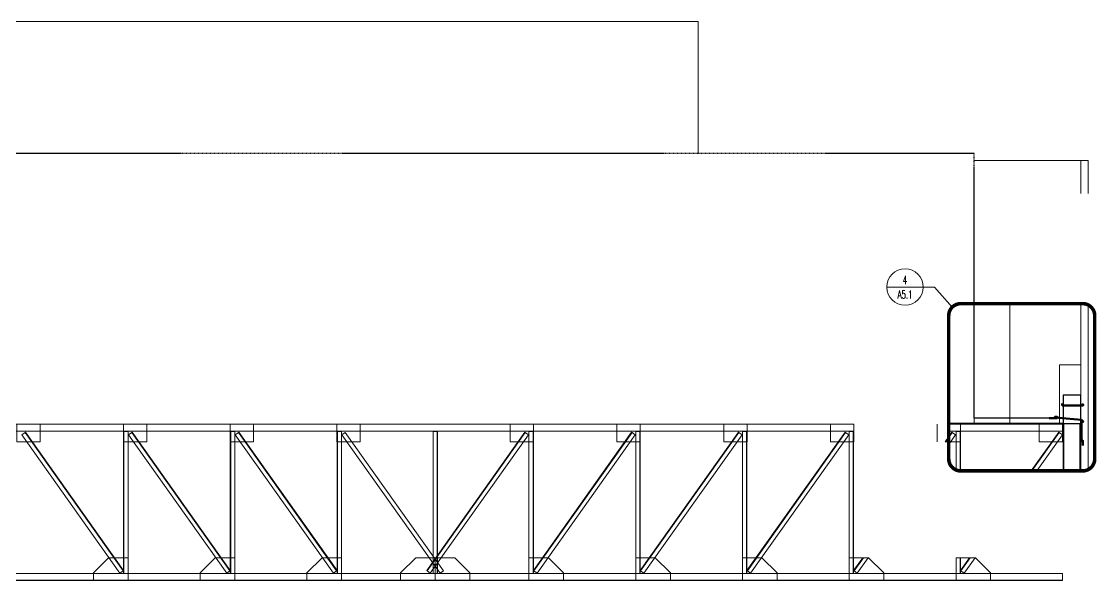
# Model space of a CAD drawing. Header units: inches. Extents: x -33163 to 19162, y -8858 to 30669.
# Drawn here: x -27923 to -27319, y -358 to -44 of the extents above; entities that cross this region are included whole.
import ezdxf
from ezdxf.enums import TextEntityAlignment as Align

# ---------------------------------------------------------------- set-up
doc = ezdxf.new("R2010")
doc.units = ezdxf.units.IN
doc.linetypes.add('DASHED', pattern=[0.75, 0.5, -0.25])
doc.linetypes.add('HIDDEN2', pattern=[0.1875, 0.125, -0.0625])
doc.layers.get('0').update_dxf_attribs({"color": 9, "lineweight": 0})
for name, color, linetype, lineweight in [('A-ANNO-SYMB-48', 12, 'Continuous', 9), ('A-ROOF-BELOW', 251, 'Continuous', 5), ('A-ROOF-EXIST', 7, 'Continuous', 30)]:
    doc.layers.add(name, color=color, linetype=linetype, lineweight=lineweight)
doc.layers.add('BASE-COPPER', color=11, linetype='Continuous')
doc.layers.add('TRUSS_Geometry', color=12, linetype='Continuous')
doc.styles.add('ROMANS', font='romans.shx', dxfattribs={"width": 1.1})

# ---------------------------------------------------------------- blocks, each defined once
blk = doc.blocks.new('DETL_TAG')
at = {"color": 0, "linetype": 'ByBlock'}
blk.add_line((20.4, 0), (-20.4, 0), dxfattribs=at)
blk.add_circle((0, 0), 20.4, dxfattribs=at)
at = {"color": 0, "linetype": 'ByBlock', "style": 'ROMANS', "width": 0.625}
for tag, p in [('NUMBER', (0, 7.9)), ('SHEET', (0, -8.5)), ('NOTE', (0, -28.8)), ('NOTE', (0, -41))]:
    blk.add_attdef(tag, text='', height=9, dxfattribs=at).set_placement(p, align=Align.MIDDLE)
blk = doc.blocks.new('block 485')
at = {"layer": 'BASE-COPPER', "color": 20, "lineweight": 60}
blk.add_open_spline([(-963.5, 313.3), (-963.5, 313.3), (-973.6, 313.3), (-973.6, 313.3), (-975.5, 313.3), (-977, 311.8), (-977, 310), (-977, 308.1), (-975.5, 306.6), (-973.6, 306.6), (-973.6, 306.6), (-920.1, 306.6), (-920.1, 306.6)], degree=3, knots=[0, 0, 0, 0, 1, 1, 1, 2, 2, 2, 3, 3, 3, 4, 4, 4, 4], dxfattribs=at)

msp = doc.modelspace()

# ---------------------------------------------------------------- linework, layer by layer
at = {"layer": 'A-ANNO-SYMB-48'}
msp.add_lwpolyline([(-27416.36128, -192.92305), (-27410.05229, -192.92305), (-27399.99863, -204.22645)], dxfattribs=at)
at = {"layer": 'A-ANNO-SYMB-48', "linetype": 'HIDDEN2', "const_width": 2, "flags": 128}
msp.add_lwpolyline([(-27326.69184, -202.24064), (-27395.20444, -202.24064, 0.414213562), (-27401.98444, -209.02064), (-27401.98444, -289.49281, 0.414213562), (-27395.20444, -296.27281), (-27326.69184, -296.27281, 0.414213562), (-27319.91184, -289.49281), (-27319.91184, -209.02064, 0.414213562)], format="xyb", close=True, dxfattribs=at)
at = {"layer": 'A-ROOF-BELOW', "color": 40, "linetype": 'Continuous', "lineweight": 0}
for p, q in [((-29101.93245, -43.67759), (-27542.86149, -43.67759)), ((-27542.86149, -43.67759), (-27542.86149, -117.77168)), ((-27387.71274, -121.77168), (-27323.57461, -121.77168)), ((-27327.71274, -121.77168), (-27327.71274, -140.30016)), ((-27323.57461, -121.77168), (-27323.57461, -140.30016)), ((-27367.57461, -202.24064), (-27367.57461, -269.63982)), ((-27327.71274, -202.24064), (-27327.71274, -236.67984)), ((-27323.57461, -202.99973), (-27323.57461, -295.51372))]:
    msp.add_line(p, q, dxfattribs=at)
at = {"layer": 'A-ROOF-BELOW', "linetype": 'Continuous', "lineweight": 0}
msp.add_lwpolyline([(-27327.71274, -296.27281), (-27327.71274, -236.67984), (-27339.71274, -236.67984), (-27339.71274, -269.63982), (-27387.71274, -269.63982), (-27387.71274, -202.24064)], dxfattribs=at)
at = {"layer": 'A-ROOF-EXIST', "linetype": 'DASHED'}
for points in [[(-27339.71274, -266.63982), (-27387.71274, -266.63982), (-27387.71274, -117.77168), (-27985.21559, -117.77168), (-27985.21559, -270.0665), (-27988.04235, -270.0665)], [(-27339.71274, -266.63982), (-27387.71274, -266.63982), (-27387.71274, -202.24064)]]:
    msp.add_lwpolyline(points, dxfattribs=at)
at = {"layer": 'BASE-COPPER', "color": 20, "lineweight": 60}
for points, knots in [([(-27338.21796, -258.35209), (-27338.21796, -258.35209), (-27338.21796, -259.34575), (-27338.21796, -259.34575), (-27338.21796, -259.39304), (-27338.17962, -259.43137), (-27338.13233, -259.43137), (-27338.13233, -259.43137), (-27326.5887, -259.43137), (-27326.5887, -259.43137), (-27326.42734, -259.43137), (-27326.29653, -259.30056), (-27326.29653, -259.1392), (-27326.29653, -258.97784), (-27326.42734, -258.84703), (-27326.5887, -258.84703), (-27326.5887, -258.84703), (-27327.08349, -258.84703), (-27327.08349, -258.84703)], [0, 0, 0, 0, 1, 1, 1, 2, 2, 2, 3, 3, 3, 4, 4, 4, 5, 5, 5, 6, 6, 6, 6]), ([(-27327.24192, -268.3713), (-27327.24192, -268.3713), (-27326.8771, -268.73674), (-27326.8771, -268.73674), (-27326.78287, -268.83112), (-27326.6324, -268.83857), (-27326.52932, -268.75396), (-27326.41871, -268.66316), (-27326.40264, -268.49989), (-27326.49344, -268.38927), (-27326.74764, -268.07959), (-27327.04673, -267.80968), (-27327.38079, -267.5885), (-27327.38079, -267.5885), (-27340.26417, -266.4032), (-27340.26417, -266.4032), (-27340.26417, -266.4032), (-27341.09974, -265.88001), (-27341.09974, -265.88001), (-27341.09974, -265.88001), (-27342.21305, -265.88001), (-27342.21305, -265.88001), (-27342.35753, -265.88001), (-27342.47465, -265.99713), (-27342.47465, -266.1416), (-27342.47465, -266.28608), (-27342.35753, -266.4032), (-27342.21305, -266.4032), (-27342.21305, -266.4032), (-27341.17036, -266.4032), (-27341.17036, -266.4032)], [0, 0, 0, 0, 1, 1, 1, 2, 2, 2, 3, 3, 3, 4, 4, 4, 5, 5, 5, 6, 6, 6, 7, 7, 7, 8, 8, 8, 9, 9, 9, 10, 10, 10, 10]), ([(-27326.70763, -279.49423), (-27326.70763, -279.49423), (-27327.30694, -279.49423), (-27327.30694, -279.49423), (-27327.35423, -279.49423), (-27327.39256, -279.4559), (-27327.39256, -279.40861), (-27327.39256, -279.40861), (-27327.40904, -267.99001), (-27327.40904, -267.99001), (-27327.40904, -267.96636), (-27327.38987, -267.94719), (-27327.36622, -267.94719), (-27327.35522, -267.94719), (-27327.34465, -267.95143), (-27327.33668, -267.95902), (-27327.33668, -267.95902), (-27326.7241, -268.54304), (-27326.7241, -268.54304)], [0, 0, 0, 0, 1, 1, 1, 2, 2, 2, 3, 3, 3, 4, 4, 4, 5, 5, 5, 6, 6, 6, 6]), ([(-27327.19579, -279.21163), (-27327.19579, -279.21163), (-27326.6003, -279.21163), (-27326.6003, -279.21163), (-27326.55301, -279.21163), (-27326.51468, -279.24996), (-27326.51468, -279.29725), (-27326.51468, -279.29725), (-27326.51468, -281.95972), (-27326.51468, -281.95972)], [0, 0, 0, 0, 1, 1, 1, 2, 2, 2, 3, 3, 3, 3])]:
    msp.add_open_spline(points, degree=3, knots=knots, dxfattribs=at)
at = {"layer": 'TRUSS_Geometry', "lineweight": 30}
msp.add_lwpolyline([(-27337.73939, -269.63982), (-27327.71274, -269.63982), (-27327.71274, -253.63982), (-27337.73939, -253.63982)], close=True, dxfattribs=at)
at = {"layer": 'TRUSS_Geometry', "lineweight": 13}
for points in [[(-27455.36324, -273.85316), (-28043.10968, -273.85316), (-28043.10968, -269.63982)], [(-28043.10968, -270.0665), (-27455.36324, -270.0665)], [(-27912.73912, -270.0665), (-27912.73912, -272.62646), (-27912.73912, -279.82647), (-27917.64586, -279.82647), (-27922.87251, -279.82647), (-27925.59248, -279.82647), (-27925.85916, -279.82647), (-27925.85916, -273.63979), (-27925.85916, -270.0665)], [(-27852.73912, -270.0665), (-27852.73912, -272.62646), (-27852.73912, -279.82647), (-27857.64586, -279.82647), (-27862.87251, -279.82647), (-27865.59248, -279.82647), (-27865.85916, -279.82647), (-27865.85916, -273.63979), (-27865.85916, -270.0665)], [(-27792.73912, -270.0665), (-27792.73912, -272.62646), (-27792.73912, -279.82647), (-27797.64586, -279.82647), (-27802.87251, -279.82647), (-27805.59248, -279.82647), (-27805.85916, -279.82647), (-27805.85916, -273.63979), (-27805.85916, -270.0665)], [(-27732.73912, -270.0665), (-27732.73912, -272.62646), (-27732.73912, -279.82647), (-27737.64586, -279.82647), (-27742.87251, -279.82647), (-27745.59248, -279.82647), (-27745.85916, -279.82647), (-27745.85916, -273.63979), (-27745.85916, -270.0665)], [(-27648.48328, -270.0665), (-27648.48328, -272.62646), (-27648.48328, -279.82647), (-27643.57654, -279.82647), (-27638.3499, -279.82647), (-27635.62993, -279.82647), (-27635.36324, -279.82647), (-27635.36324, -273.63979), (-27635.36324, -270.0665)], [(-27588.48328, -270.0665), (-27588.48328, -272.62646), (-27588.48328, -279.82647), (-27583.57654, -279.82647), (-27578.3499, -279.82647), (-27575.62993, -279.82647), (-27575.36324, -279.82647), (-27575.36324, -273.63979), (-27575.36324, -270.0665)], [(-27528.48328, -270.0665), (-27528.48328, -272.62646), (-27528.48328, -279.82647), (-27523.57654, -279.82647), (-27518.3499, -279.82647), (-27515.62993, -279.82647), (-27515.36324, -279.82647), (-27515.36324, -273.63979), (-27515.36324, -270.0665)], [(-27468.48328, -270.0665), (-27468.48328, -272.62646), (-27468.48328, -279.82647), (-27463.57654, -279.82647), (-27458.3499, -279.82647), (-27455.62993, -279.82647), (-27455.36324, -279.82647), (-27455.36324, -273.63979), (-27455.36324, -270.0665)], [(-27408.48328, -270.0665), (-27408.48328, -272.62646), (-27408.48328, -279.82647)], [(-27403.94466, -279.82647), (-27403.57654, -279.82647), (-27398.3499, -279.82647), (-27395.62993, -279.82647), (-27395.36324, -279.82647), (-27395.36324, -273.63979), (-27395.36324, -270.0665)], [(-27401.98444, -269.85316), (-27338.11272, -269.85316), (-27338.11272, -270.0665), (-27338.11272, -273.85316), (-27401.98444, -273.85316)], [(-27401.98444, -270.0665), (-27338.11272, -270.0665)], [(-27351.23276, -270.0665), (-27351.23276, -272.62646), (-27351.23276, -279.82647), (-27346.32602, -279.82647), (-27341.09938, -279.82647), (-27338.37941, -279.82647), (-27338.11272, -279.82647), (-27338.11272, -273.63979), (-27338.11272, -270.0665)], [(-27337.20607, -269.63982), (-27337.20607, -296.27281)], [(-27328.24607, -269.63982), (-27328.24607, -296.27281)], [(-27866.05157, -352.3775), (-27865.81024, -352.26406), (-27921.022, -274.55664), (-27921.21109, -274.6809)], [(-27865.59694, -353.85316), (-27865.81024, -353.85316), (-27865.81024, -274.17896), (-27865.59694, -274.17896)], [(-27806.05157, -352.3775), (-27805.81024, -352.26406), (-27861.022, -274.55664), (-27861.21109, -274.6809)], [(-27805.59694, -353.85316), (-27805.81024, -353.85316), (-27805.81024, -274.17896), (-27805.59694, -274.17896)], [(-27746.05157, -352.3775), (-27745.81024, -352.26406), (-27801.022, -274.55664), (-27801.21109, -274.6809)], [(-27745.59694, -353.85316), (-27745.81024, -353.85316), (-27745.81024, -274.17896), (-27745.59694, -274.17896)], [(-27695.17083, -352.3775), (-27695.41216, -352.26406), (-27640.20041, -274.55664), (-27640.01131, -274.6809)], [(-27689.46453, -353.85316), (-27689.25124, -353.85316), (-27689.25124, -274.17896), (-27689.46453, -274.17896)], [(-27635.62546, -353.85316), (-27635.41216, -353.85316), (-27635.41216, -274.17896), (-27635.62546, -274.17896)], [(-27635.17083, -352.3775), (-27635.41216, -352.26406), (-27580.20041, -274.55664), (-27580.01131, -274.6809)], [(-27575.62546, -353.85316), (-27575.41216, -353.85316), (-27575.41216, -274.17896), (-27575.62546, -274.17896)], [(-27575.17083, -352.3775), (-27575.41216, -352.26406), (-27520.20041, -274.55664), (-27520.01131, -274.6809)], [(-27515.62546, -353.85316), (-27515.41216, -353.85316), (-27515.41216, -274.17896), (-27515.62546, -274.17896)], [(-27515.17083, -352.3775), (-27515.41216, -352.26406), (-27460.20041, -274.55664), (-27460.01131, -274.6809)], [(-27455.62546, -353.85316), (-27455.41216, -353.85316), (-27455.41216, -274.17896), (-27455.62546, -274.17896)], [(-27403.94466, -279.82647), (-27400.20041, -274.55664), (-27400.01131, -274.6809)], [(-27401.98444, -281.36682), (-27398.16169, -275.9865), (-27400.01131, -274.6809), (-27403.66433, -279.82647)], [(-27397.86984, -295.72692), (-27397.86984, -274.17896), (-27395.5765, -274.17896), (-27395.5765, -296.2626)], [(-27395.3632, -296.27095), (-27395.3632, -274.17896), (-27395.5765, -274.17896)], [(-27355.58096, -296.27281), (-27340.15145, -274.55664), (-27339.96235, -274.6809)], [(-27352.48705, -296.27281), (-27338.11272, -275.9865), (-27339.92608, -274.70651), (-27340.13942, -274.54652), (-27355.5429, -296.27281)], [(-27352.52632, -296.27281), (-27338.11272, -275.9865), (-27339.96235, -274.6809), (-27355.2912, -296.27281)], [(-27339.92608, -274.70651), (-27355.23122, -296.27281)], [(-27863.30361, -357.58652), (-27863.30361, -353.58652), (-27863.30361, -348.83985), (-27863.30361, -345.05317), (-27871.57027, -345.05317), (-27874.07694, -345.05317), (-27874.23694, -345.05317), (-27882.77028, -353.58652), (-27882.77028, -357.58652)], [(-27803.30361, -357.58652), (-27803.30361, -353.58652), (-27803.30361, -348.83985), (-27803.30361, -345.05317), (-27811.57027, -345.05317), (-27814.07694, -345.05317), (-27814.23694, -345.05317), (-27822.77028, -353.58652), (-27822.77028, -357.58652)], [(-27743.30361, -357.58652), (-27743.30361, -353.58652), (-27743.30361, -348.83985), (-27743.30361, -345.05317), (-27751.57027, -345.05317), (-27754.07694, -345.05317), (-27754.23694, -345.05317), (-27762.77028, -353.58652), (-27762.77028, -357.58652)], [(-27690.6112, -357.58652), (-27690.6112, -353.58652), (-27690.6112, -348.83985), (-27690.6112, -345.05317), (-27698.87786, -345.05317), (-27701.38454, -345.05317), (-27701.54453, -345.05317), (-27710.07788, -353.58652), (-27710.07788, -357.58652)], [(-27690.6112, -357.58652), (-27690.6112, -353.58652), (-27690.6112, -348.83985), (-27690.6112, -345.05317), (-27682.34454, -345.05317), (-27679.83787, -345.05317), (-27679.67787, -345.05317), (-27671.14453, -353.58652), (-27671.14453, -357.58652)], [(-27637.9188, -357.58652), (-27637.9188, -353.58652), (-27637.9188, -348.83985), (-27637.9188, -345.05317), (-27629.65213, -345.05317), (-27627.14546, -345.05317), (-27626.98547, -345.05317), (-27618.45212, -353.58652), (-27618.45212, -357.58652)], [(-27577.9188, -357.58652), (-27577.9188, -353.58652), (-27577.9188, -348.83985), (-27577.9188, -345.05317), (-27569.65213, -345.05317), (-27567.14546, -345.05317), (-27566.98547, -345.05317), (-27558.45212, -353.58652), (-27558.45212, -357.58652)], [(-27517.9188, -357.58652), (-27517.9188, -353.58652), (-27517.9188, -348.83985), (-27517.9188, -345.05317), (-27509.65213, -345.05317), (-27507.14546, -345.05317), (-27506.98547, -345.05317), (-27498.45212, -353.58652), (-27498.45212, -357.58652)], [(-27457.9188, -357.58652), (-27457.9188, -353.58652), (-27457.9188, -348.83985), (-27457.9188, -345.05317), (-27449.65213, -345.05317), (-27447.14546, -345.05317), (-27446.98547, -345.05317), (-27438.45212, -353.58652), (-27438.45212, -357.58652)], [(-27455.17083, -352.3775), (-27455.41216, -352.26406), (-27450.28877, -345.05317)], [(-27449.97103, -345.05317), (-27455.17083, -352.3775), (-27453.37344, -353.69392), (-27447.23412, -345.05317)], [(-27395.5765, -345.05317), (-27395.5765, -353.85316), (-27397.86984, -353.85316), (-27397.86984, -345.05317)], [(-27397.86984, -357.58652), (-27397.86984, -353.58652), (-27397.86984, -348.83985), (-27397.86984, -345.05317), (-27389.60317, -345.05317), (-27387.0965, -345.05317), (-27386.93651, -345.05317), (-27378.40316, -353.58652), (-27378.40316, -357.58652)], [(-27395.5765, -353.85316), (-27395.3632, -353.85316), (-27395.3632, -345.05317)], [(-27395.12187, -352.3775), (-27395.3632, -352.26406), (-27390.23981, -345.05317)], [(-27389.92207, -345.05317), (-27395.12187, -352.3775), (-27393.32448, -353.69392), (-27387.18516, -345.05317)], [(-28043.10968, -353.85316), (-27338.11272, -353.85316), (-27338.11272, -357.58652), (-27338.11272, -357.85316), (-28043.10968, -357.85316)], [(-27338.11272, -357.58652), (-28043.10968, -357.58652)]]:
    msp.add_lwpolyline(points, dxfattribs=at)
at = {"layer": 'TRUSS_Geometry', "lineweight": 30}
for points in [[(-27338.11272, -269.63982), (-27401.98444, -269.63982)], [(-27337.73939, -269.63982), (-27337.73939, -296.27281)], [(-27327.71274, -296.27281), (-27327.71274, -269.63982)]]:
    msp.add_lwpolyline(points, dxfattribs=at)
at = {"layer": 'TRUSS_Geometry', "lineweight": 13}
for points in [[(-27867.84896, -353.69392), (-27923.06072, -275.9865), (-27921.21109, -274.6809), (-27866.05157, -352.3775)], [(-27865.59694, -274.17896), (-27865.59694, -353.85316), (-27863.30361, -353.85316), (-27863.30361, -274.17896)], [(-27807.84896, -353.69392), (-27863.06072, -275.9865), (-27861.21109, -274.6809), (-27806.05157, -352.3775)], [(-27805.59694, -274.17896), (-27805.59694, -353.85316), (-27803.30361, -353.85316), (-27803.30361, -274.17896)], [(-27747.84896, -353.69392), (-27803.06072, -275.9865), (-27801.21109, -274.6809), (-27746.05157, -352.3775)], [(-27745.59694, -274.17896), (-27745.59694, -353.85316), (-27743.30361, -353.85316), (-27743.30361, -274.17896)], [(-27687.84896, -353.69392), (-27743.06072, -275.9865), (-27741.21109, -274.6809), (-27686.05157, -352.3775)], [(-27693.37344, -353.69392), (-27638.16169, -275.9865), (-27640.01131, -274.6809), (-27695.17083, -352.3775)], [(-27689.46453, -274.17896), (-27689.46453, -353.85316), (-27691.75787, -353.85316), (-27691.75787, -274.17896)], [(-27635.62546, -274.17896), (-27635.62546, -353.85316), (-27637.9188, -353.85316), (-27637.9188, -274.17896)], [(-27633.37344, -353.69392), (-27578.16169, -275.9865), (-27580.01131, -274.6809), (-27635.17083, -352.3775)], [(-27575.62546, -274.17896), (-27575.62546, -353.85316), (-27577.9188, -353.85316), (-27577.9188, -274.17896)], [(-27573.37344, -353.69392), (-27518.16169, -275.9865), (-27520.01131, -274.6809), (-27575.17083, -352.3775)], [(-27515.62546, -274.17896), (-27515.62546, -353.85316), (-27517.9188, -353.85316), (-27517.9188, -274.17896)], [(-27513.37344, -353.69392), (-27458.16169, -275.9865), (-27460.01131, -274.6809), (-27515.17083, -352.3775)], [(-27455.62546, -274.17896), (-27455.62546, -353.85316), (-27457.9188, -353.85316), (-27457.9188, -274.17896)]]:
    msp.add_lwpolyline(points, close=True, dxfattribs=at)

# ---------------------------------------------------------------- block references
at = {"layer": 'A-ANNO-SYMB-48'}
ref = msp.add_blockref('DETL_TAG', (-27426.54376, -192.92305), dxfattribs=dict(at, xscale=0.5, yscale=0.5, zscale=0.5))
ref.add_attrib('NUMBER', '4', dxfattribs={"layer": '0', "color": 0, "linetype": 'ByBlock', "height": 4.5, "style": 'ROMANS', "width": 0.625}).set_placement((-27426.54376, -188.9632), align=Align.MIDDLE)
ref.add_attrib('SHEET', 'A5.1', dxfattribs={"layer": '0', "color": 0, "linetype": 'ByBlock', "height": 4.5, "style": 'ROMANS', "width": 0.625}).set_placement((-27426.54376, -197.16575), align=Align.MIDDLE)
at = {"layer": 'BASE-COPPER', "xscale": -0.07993714624385365, "yscale": 0.07993714624385365, "zscale": 0.07993714624385365}
msp.add_blockref('block 485', (-27419.08904, -291.16468), dxfattribs=at)

doc.saveas('drawing.dxf')
